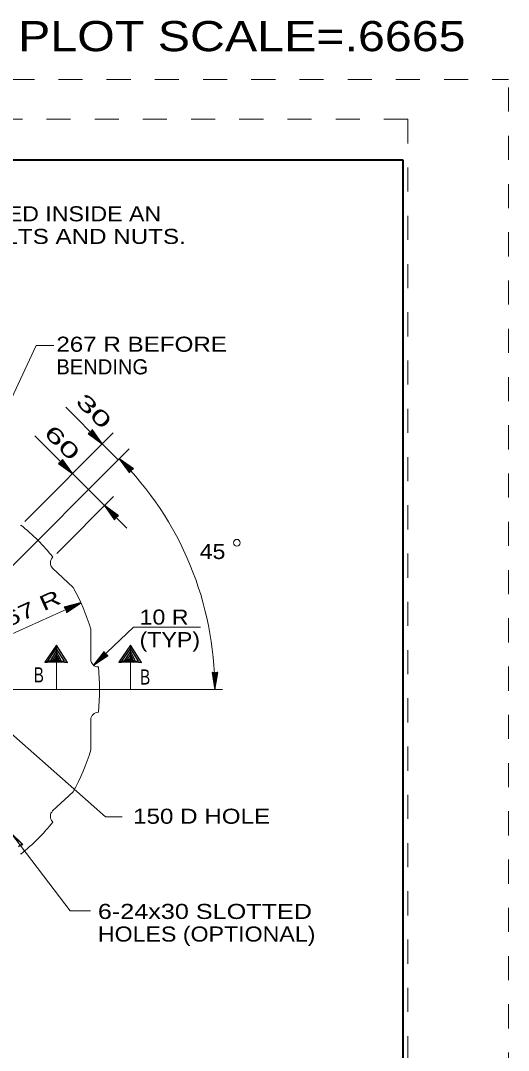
# Model space of a CAD drawing. Extents: x 1370.02 to 1375.68, y -905.51 to -897.93.
# Drawn here: x 1373.659 to 1375.683, y -902.203 to -897.935 of the extents above; entities that cross this region are included whole.
import ezdxf
from ezdxf.enums import TextEntityAlignment as Align

# ---------------------------------------------------------------- set-up
doc = ezdxf.new("R2010")
doc.units = 0
doc.header["$LTSCALE"] = 0.025
doc.linetypes.add('DOTTED', pattern=[1.5, 0.3, -1.2])
for name, color, linetype, lineweight in [('2', 7, 'Continuous', 13), ('3', 7, 'Continuous', 13), ('4', 7, 'Continuous', 13), ('6', 7, 'Continuous', 13), ('61', 7, 'DOTTED', 13), ('62', 7, 'DOTTED', 13), ('63', 7, 'Continuous', 40), ('7', 7, 'Continuous', 13)]:
    doc.layers.add(name, color=color, linetype=linetype, lineweight=lineweight)
doc.layers.add('8', color=7, linetype='Continuous')
doc.layers.add('9', color=7, linetype='Continuous')

msp = doc.modelspace()

# ---------------------------------------------------------------- linework, layer by layer
at = {"layer": '2'}
for p, q in [((1373.65858, -900.02767), (1373.66017, -900.02608)), ((1373.79125, -900.16033), (1373.79283, -900.15875)), ((1373.79167, -900.20492), (1373.87717, -900.28433)), ((1373.94975, -900.45725), (1373.94992, -900.58258)), ((1373.98117, -900.61383), (1373.98133, -900.61383)), ((1373.98117, -900.80133), (1373.98133, -900.80133)), ((1373.94975, -900.95792), (1373.94992, -900.83258)), ((1373.79167, -901.21025), (1373.87717, -901.13083)), ((1373.79125, -901.25483), (1373.79283, -901.25642)), ((1373.65858, -901.3875), (1373.66017, -901.38908))]:
    msp.add_line(p, q, dxfattribs=at)
for centre, radius, start, end in [((1373.11133, -900.70758), 0.875, 38.8532, 51.15456), ((1373.81335, -900.18243), 0.03125, 135, 226.03092), ((1373.11133, -900.70758), 0.875, 16.6258, 28.92979), ((1373.98117, -900.58258), 0.03125, 180, 270), ((1373.11133, -900.70758), 0.875, 353.84936, 6.15064), ((1373.11133, -900.70758), 0.875, 353.84936, 6.15064), ((1373.98117, -900.83258), 0.03125, 90, 180), ((1373.11133, -900.70758), 0.875, 331.07021, 343.3742), ((1373.81335, -901.23273), 0.03125, 133.96908, 225), ((1373.11133, -900.70758), 0.875, 308.84544, 321.1468)]:
    msp.add_arc(centre, radius, start, end, dxfattribs=at)
at = {"layer": '3'}
for p, q in [((1373.807, -900.70758), (1373.807, -900.52658)), ((1374.11425, -900.70758), (1374.11425, -900.52658)), ((1373.807, -900.70758), (1374.11425, -900.70758))]:
    msp.add_line(p, q, dxfattribs=at)
at = {"layer": '3', "lineweight": 25}
for points in [[(1373.75875, -900.59433), (1373.76475, -900.59392), (1373.77075, -900.59342), (1373.77667, -900.59292), (1373.78275, -900.5925), (1373.78875, -900.59242), (1373.79075, -900.5925), (1373.79475, -900.59258), (1373.79875, -900.592), (1373.80275, -900.59208), (1373.80675, -900.592), (1373.81275, -900.59208), (1373.82075, -900.59258), (1373.82475, -900.59258), (1373.83275, -900.59267), (1373.84075, -900.59367), (1373.84667, -900.59425), (1373.85075, -900.59425), (1373.85275, -900.59475), (1373.807, -900.52358), (1373.75875, -900.59433), (1373.77075, -900.59042), (1373.84075, -900.59025), (1373.80692, -900.53658), (1373.77075, -900.59042), (1373.78283, -900.5875), (1373.82675, -900.58658), (1373.80692, -900.549), (1373.78283, -900.5875), (1373.79275, -900.58458), (1373.81883, -900.58308), (1373.80692, -900.56158), (1373.79275, -900.58458), (1373.80275, -900.58208), (1373.81283, -900.58108), (1373.80683, -900.57258), (1373.80275, -900.58208)], [(1374.066, -900.59433), (1374.072, -900.59392), (1374.078, -900.59342), (1374.08392, -900.59292), (1374.09, -900.5925), (1374.096, -900.59242), (1374.098, -900.5925), (1374.102, -900.59258), (1374.106, -900.592), (1374.11, -900.59208), (1374.114, -900.592), (1374.12, -900.59208), (1374.128, -900.59258), (1374.132, -900.59258), (1374.14, -900.59267), (1374.148, -900.59367), (1374.15392, -900.59425), (1374.158, -900.59425), (1374.16, -900.59475), (1374.11425, -900.52358), (1374.066, -900.59433), (1374.078, -900.59042), (1374.148, -900.59025), (1374.11417, -900.53658), (1374.078, -900.59042), (1374.09008, -900.5875), (1374.134, -900.58658), (1374.11417, -900.549), (1374.09008, -900.5875), (1374.1, -900.58458), (1374.12608, -900.58308), (1374.11417, -900.56158), (1374.1, -900.58458), (1374.11, -900.58208), (1374.12008, -900.58108), (1374.11408, -900.57258), (1374.11, -900.58208)]]:
    msp.add_lwpolyline(points, dxfattribs=at)
at = {"layer": '4'}
for p, q in [((1373.44725, -899.87008), (1373.72358, -899.28142)), ((1373.72358, -899.28142), (1373.79658, -899.28142)), ((1373.67583, -900.01025), (1374.04283, -899.64333)), ((1373.87383, -899.81225), (1373.71758, -899.656)), ((1373.80858, -900.143), (1374.04425, -899.90733)), ((1373.11133, -900.70758), (1373.90917, -900.34825)), ((1374.01058, -901.23442), (1373.59525, -900.86733)), ((1374.01058, -901.23442), (1374.07967, -901.23442)), ((1373.86442, -901.62508), (1373.61617, -901.29967)), ((1373.86442, -901.62508), (1373.9485, -901.62508))]:
    msp.add_line(p, q, dxfattribs=at)
for points in [[(1374.064, -899.755), (1373.99758, -899.68858), (1373.84575, -899.53675)], [(1374.09983, -900.03833), (1374.00658, -899.945), (1373.87383, -899.81225)], [(1373.96142, -900.60683), (1374.12658, -900.4495), (1374.40525, -900.4495)]]:
    msp.add_lwpolyline(points, dxfattribs=at)
at = {"layer": '4', "lineweight": 25}
for points in [[(1373.95583, -899.62992), (1373.95517, -899.63133), (1373.95442, -899.63275), (1373.95375, -899.63417), (1373.953, -899.63558), (1373.952, -899.63658), (1373.95158, -899.637), (1373.95092, -899.63767), (1373.95058, -899.63875), (1373.94983, -899.63942), (1373.94917, -899.64017), (1373.94808, -899.64117), (1373.94633, -899.64225), (1373.94558, -899.643), (1373.94417, -899.64442), (1373.94208, -899.64508), (1373.94067, -899.64583), (1373.93992, -899.6465), (1373.93925, -899.6465), (1373.99758, -899.68858), (1373.95583, -899.62992), (1373.95658, -899.63483), (1373.94458, -899.64758), (1373.98842, -899.67942), (1373.95658, -899.63483), (1373.95658, -899.63908), (1373.9495, -899.64758), (1373.97958, -899.67058), (1373.95658, -899.63908), (1373.95692, -899.643), (1373.95342, -899.64867), (1373.97075, -899.66175), (1373.95692, -899.643), (1373.95692, -899.6465), (1373.95583, -899.649), (1373.96292, -899.65392), (1373.95692, -899.6465)], [(1373.83208, -899.75358), (1373.83142, -899.755), (1373.83067, -899.75642), (1373.83, -899.75783), (1373.82925, -899.75925), (1373.82825, -899.76025), (1373.82783, -899.76067), (1373.82717, -899.76133), (1373.82683, -899.76242), (1373.82608, -899.76308), (1373.82542, -899.76383), (1373.82433, -899.76483), (1373.82258, -899.76592), (1373.82183, -899.76667), (1373.82042, -899.76808), (1373.81833, -899.76875), (1373.81692, -899.7695), (1373.81617, -899.77017), (1373.8155, -899.77017), (1373.87383, -899.81225), (1373.83208, -899.75358), (1373.83283, -899.7585), (1373.82083, -899.77125), (1373.86467, -899.80308), (1373.83283, -899.7585), (1373.83283, -899.76275), (1373.82575, -899.77125), (1373.85583, -899.79425), (1373.83283, -899.76275), (1373.83317, -899.76667), (1373.82967, -899.77233), (1373.847, -899.78542), (1373.83317, -899.76667), (1373.83317, -899.77017), (1373.83208, -899.77267), (1373.83917, -899.77758), (1373.83317, -899.77017)], [(1374.10983, -899.8095), (1374.1105, -899.80808), (1374.11125, -899.80667), (1374.11192, -899.80525), (1374.11267, -899.80383), (1374.11375, -899.80275), (1374.11408, -899.80242), (1374.11475, -899.80175), (1374.11517, -899.80067), (1374.11583, -899.79992), (1374.11658, -899.79925), (1374.11758, -899.79817), (1374.11933, -899.79708), (1374.12008, -899.79642), (1374.1215, -899.795), (1374.12358, -899.79433), (1374.125, -899.79358), (1374.12575, -899.79292), (1374.12642, -899.79292), (1374.06808, -899.75083), (1374.10983, -899.8095), (1374.10908, -899.80458), (1374.12117, -899.79183), (1374.07733, -899.76), (1374.10908, -899.80458), (1374.10908, -899.80033), (1374.11617, -899.79183), (1374.08617, -899.76883), (1374.10908, -899.80033), (1374.10875, -899.79642), (1374.11233, -899.79075), (1374.095, -899.77767), (1374.10875, -899.79642), (1374.10875, -899.79292), (1374.10983, -899.79042), (1374.10275, -899.78542), (1374.10875, -899.79292)], [(1374.04825, -900.00367), (1374.049, -900.00225), (1374.04967, -900.00083), (1374.05042, -899.99942), (1374.05108, -899.99808), (1374.05217, -899.997), (1374.0525, -899.99667), (1374.05325, -899.99592), (1374.05358, -899.99483), (1374.05433, -899.99417), (1374.055, -899.99342), (1374.05608, -899.99242), (1374.05783, -899.99133), (1374.05858, -899.99058), (1374.06, -899.98917), (1374.06208, -899.9885), (1374.0635, -899.98783), (1374.06417, -899.98708), (1374.06492, -899.98708), (1374.00658, -899.945), (1374.04825, -900.00367), (1374.04758, -899.99875), (1374.05958, -899.986), (1374.01575, -899.95417), (1374.04758, -899.99875), (1374.04758, -899.9945), (1374.05467, -899.986), (1374.02458, -899.963), (1374.04758, -899.9945), (1374.04725, -899.99058), (1374.05075, -899.985), (1374.03342, -899.97192), (1374.04725, -899.99058), (1374.04725, -899.98708), (1374.04833, -899.98458), (1374.04125, -899.97967), (1374.04725, -899.98708)], [(1373.8395, -900.3665), (1373.84058, -900.36767), (1373.84167, -900.36875), (1373.84275, -900.36992), (1373.84375, -900.37108), (1373.84442, -900.3725), (1373.84458, -900.37292), (1373.845, -900.37383), (1373.84592, -900.37458), (1373.84633, -900.3755), (1373.84675, -900.37642), (1373.84733, -900.37775), (1373.84767, -900.37975), (1373.84808, -900.38067), (1373.84892, -900.3825), (1373.84883, -900.38475), (1373.849, -900.38633), (1373.84942, -900.38725), (1373.84917, -900.38792), (1373.90917, -900.34825), (1373.8395, -900.3665), (1373.84442, -900.36758), (1373.852, -900.38333), (1373.89733, -900.35358), (1373.84442, -900.36758), (1373.84833, -900.36908), (1373.85375, -900.37867), (1373.88592, -900.35875), (1373.84833, -900.36908), (1373.85208, -900.37008), (1373.85617, -900.37542), (1373.8745, -900.36383), (1373.85208, -900.37008), (1373.85542, -900.37133), (1373.85733, -900.37325), (1373.8645, -900.36833), (1373.85542, -900.37133)], [(1374.02108, -900.56658), (1374.01967, -900.56583), (1374.01833, -900.56508), (1374.01692, -900.56433), (1374.0155, -900.56358), (1374.0145, -900.5625), (1374.01417, -900.56217), (1374.01342, -900.56142), (1374.01242, -900.561), (1374.01167, -900.56033), (1374.011, -900.55958), (1374.01, -900.5585), (1374.00892, -900.55667), (1374.00825, -900.556), (1374.00692, -900.5545), (1374.00625, -900.55242), (1374.00558, -900.551), (1374.00483, -900.55025), (1374.00492, -900.5495), (1373.96142, -900.60683), (1374.02108, -900.56658), (1374.01617, -900.56717), (1374.00367, -900.55483), (1373.97083, -900.59783), (1374.01617, -900.56717), (1374.01192, -900.567), (1374.00358, -900.55975), (1373.97992, -900.58925), (1374.01192, -900.567), (1374.008, -900.56725), (1374.00242, -900.56358), (1373.98892, -900.58058), (1374.008, -900.56725), (1374.0045, -900.56717), (1374.002, -900.56608), (1373.99692, -900.573), (1374.0045, -900.56717)], [(1374.47642, -900.63658), (1374.47492, -900.63708), (1374.47342, -900.63758), (1374.47192, -900.63808), (1374.47042, -900.63858), (1374.46892, -900.63858), (1374.46842, -900.63858), (1374.46742, -900.63858), (1374.46642, -900.63908), (1374.46542, -900.63908), (1374.46442, -900.63908), (1374.46292, -900.63908), (1374.46092, -900.63858), (1374.45992, -900.63858), (1374.45792, -900.63858), (1374.45592, -900.63758), (1374.45442, -900.63708), (1374.45342, -900.63708), (1374.45292, -900.63658), (1374.46442, -900.70758), (1374.47642, -900.63658), (1374.47342, -900.64058), (1374.45592, -900.64108), (1374.46442, -900.69458), (1374.47342, -900.64058), (1374.47042, -900.64358), (1374.45942, -900.64458), (1374.46442, -900.68208), (1374.47042, -900.64358), (1374.46792, -900.64658), (1374.46142, -900.64808), (1374.46442, -900.66958), (1374.46792, -900.64658), (1374.46542, -900.64908), (1374.46292, -900.65008), (1374.46442, -900.65858), (1374.46542, -900.64908)], [(1373.65775, -901.35417), (1373.65892, -901.35325), (1373.66083, -901.35242), (1373.66158, -901.35183), (1373.66317, -901.35058), (1373.66542, -901.35017), (1373.66692, -901.34967), (1373.66767, -901.34908), (1373.66833, -901.34917), (1373.61617, -901.29967)], [(1373.64967, -901.35842), (1373.66325, -901.34742), (1373.62408, -901.31)]]:
    msp.add_lwpolyline(points, dxfattribs=at)
at = {"layer": '4'}
msp.add_arc((1373.11133, -900.70758), 1.35308, 0, 45, dxfattribs=at)
at = {"layer": '6'}
for p, q in [((1373.05458, -900.76433), (1374.10925, -899.70975)), ((1373.00325, -900.70758), (1374.4965, -900.70758))]:
    msp.add_line(p, q, dxfattribs=at)
at = {"layer": '61'}
for q in [(1370.29908, -898.34375), (1375.266, -905.22208)]:
    msp.add_line((1375.266, -898.34375), q, dxfattribs=at)
at = {"layer": '62'}
for p in [(1370.01575, -898.17875), (1375.68267, -905.51208)]:
    msp.add_line(p, (1375.68267, -898.17875), dxfattribs=at)
at = {"layer": '63'}
for p, q in [((1370.57825, -898.51208), (1375.24517, -898.51208)), ((1375.24517, -898.51208), (1375.24517, -905.17875))]:
    msp.add_line(p, q, dxfattribs=at)
at = {"layer": '7'}
msp.add_circle((1374.55583, -900.09908), 0.01409, dxfattribs=at)

# ---------------------------------------------------------------- texts
for s, width, p in [('267 R BEFORE', 1.2, (1373.807, -899.30733)), ('45', 1.15, (1374.4015, -900.1665)), ('10 R', 1.15, (1374.15233, -900.43833)), ('(TYP)', 1.15, (1374.15233, -900.532)), ('150 D HOLE', 1.2, (1374.12542, -901.26375)), ('6-24x30 SLOTTED', 1.25, (1373.97925, -901.65833)), ('HOLES (OPTIONAL)', 1.15, (1373.97925, -901.752))]:
    msp.add_text(s, height=0.0625, dxfattribs=dict(at, width=width)).set_placement(p)
msp.add_text('BENDING', height=0.0625, dxfattribs=at).set_placement((1373.807, -899.401))
for s, rotation, width, p in [('30', 315, 1.75, (1373.88333, -899.51783)), ('60', 315, 1.75, (1373.75142, -899.64867)), ('267 R', 24.246, 1.4, (1373.54708, -900.47692))]:
    msp.add_text(s, height=0.0625, rotation=rotation, dxfattribs=dict(at, width=width)).set_placement(p)
at = {"layer": '8'}
for s, width, p in [('1.  TWO DIAPHRAGM PLATES SHOULD BE BOLTED INSIDE AN', 1.15, (1371.37933, -898.76683)), ('  RWE04a BUFFER SECTION USING FBB01 BOLTS AND NUTS.', 1.2, (1371.37933, -898.8605)), ('B', 0.75, (1373.71342, -900.67792)), ('B', 0.75, (1374.15475, -900.68658))]:
    msp.add_text(s, height=0.0625, dxfattribs=dict(at, width=width)).set_placement(p)
at = {"layer": '9', "width": 1.2}
msp.add_text('PLOT SCALE=.6665', height=0.125, dxfattribs=at).set_placement((1374.57637, -898.06167), align=Align.CENTER)

doc.saveas('drawing.dxf')
